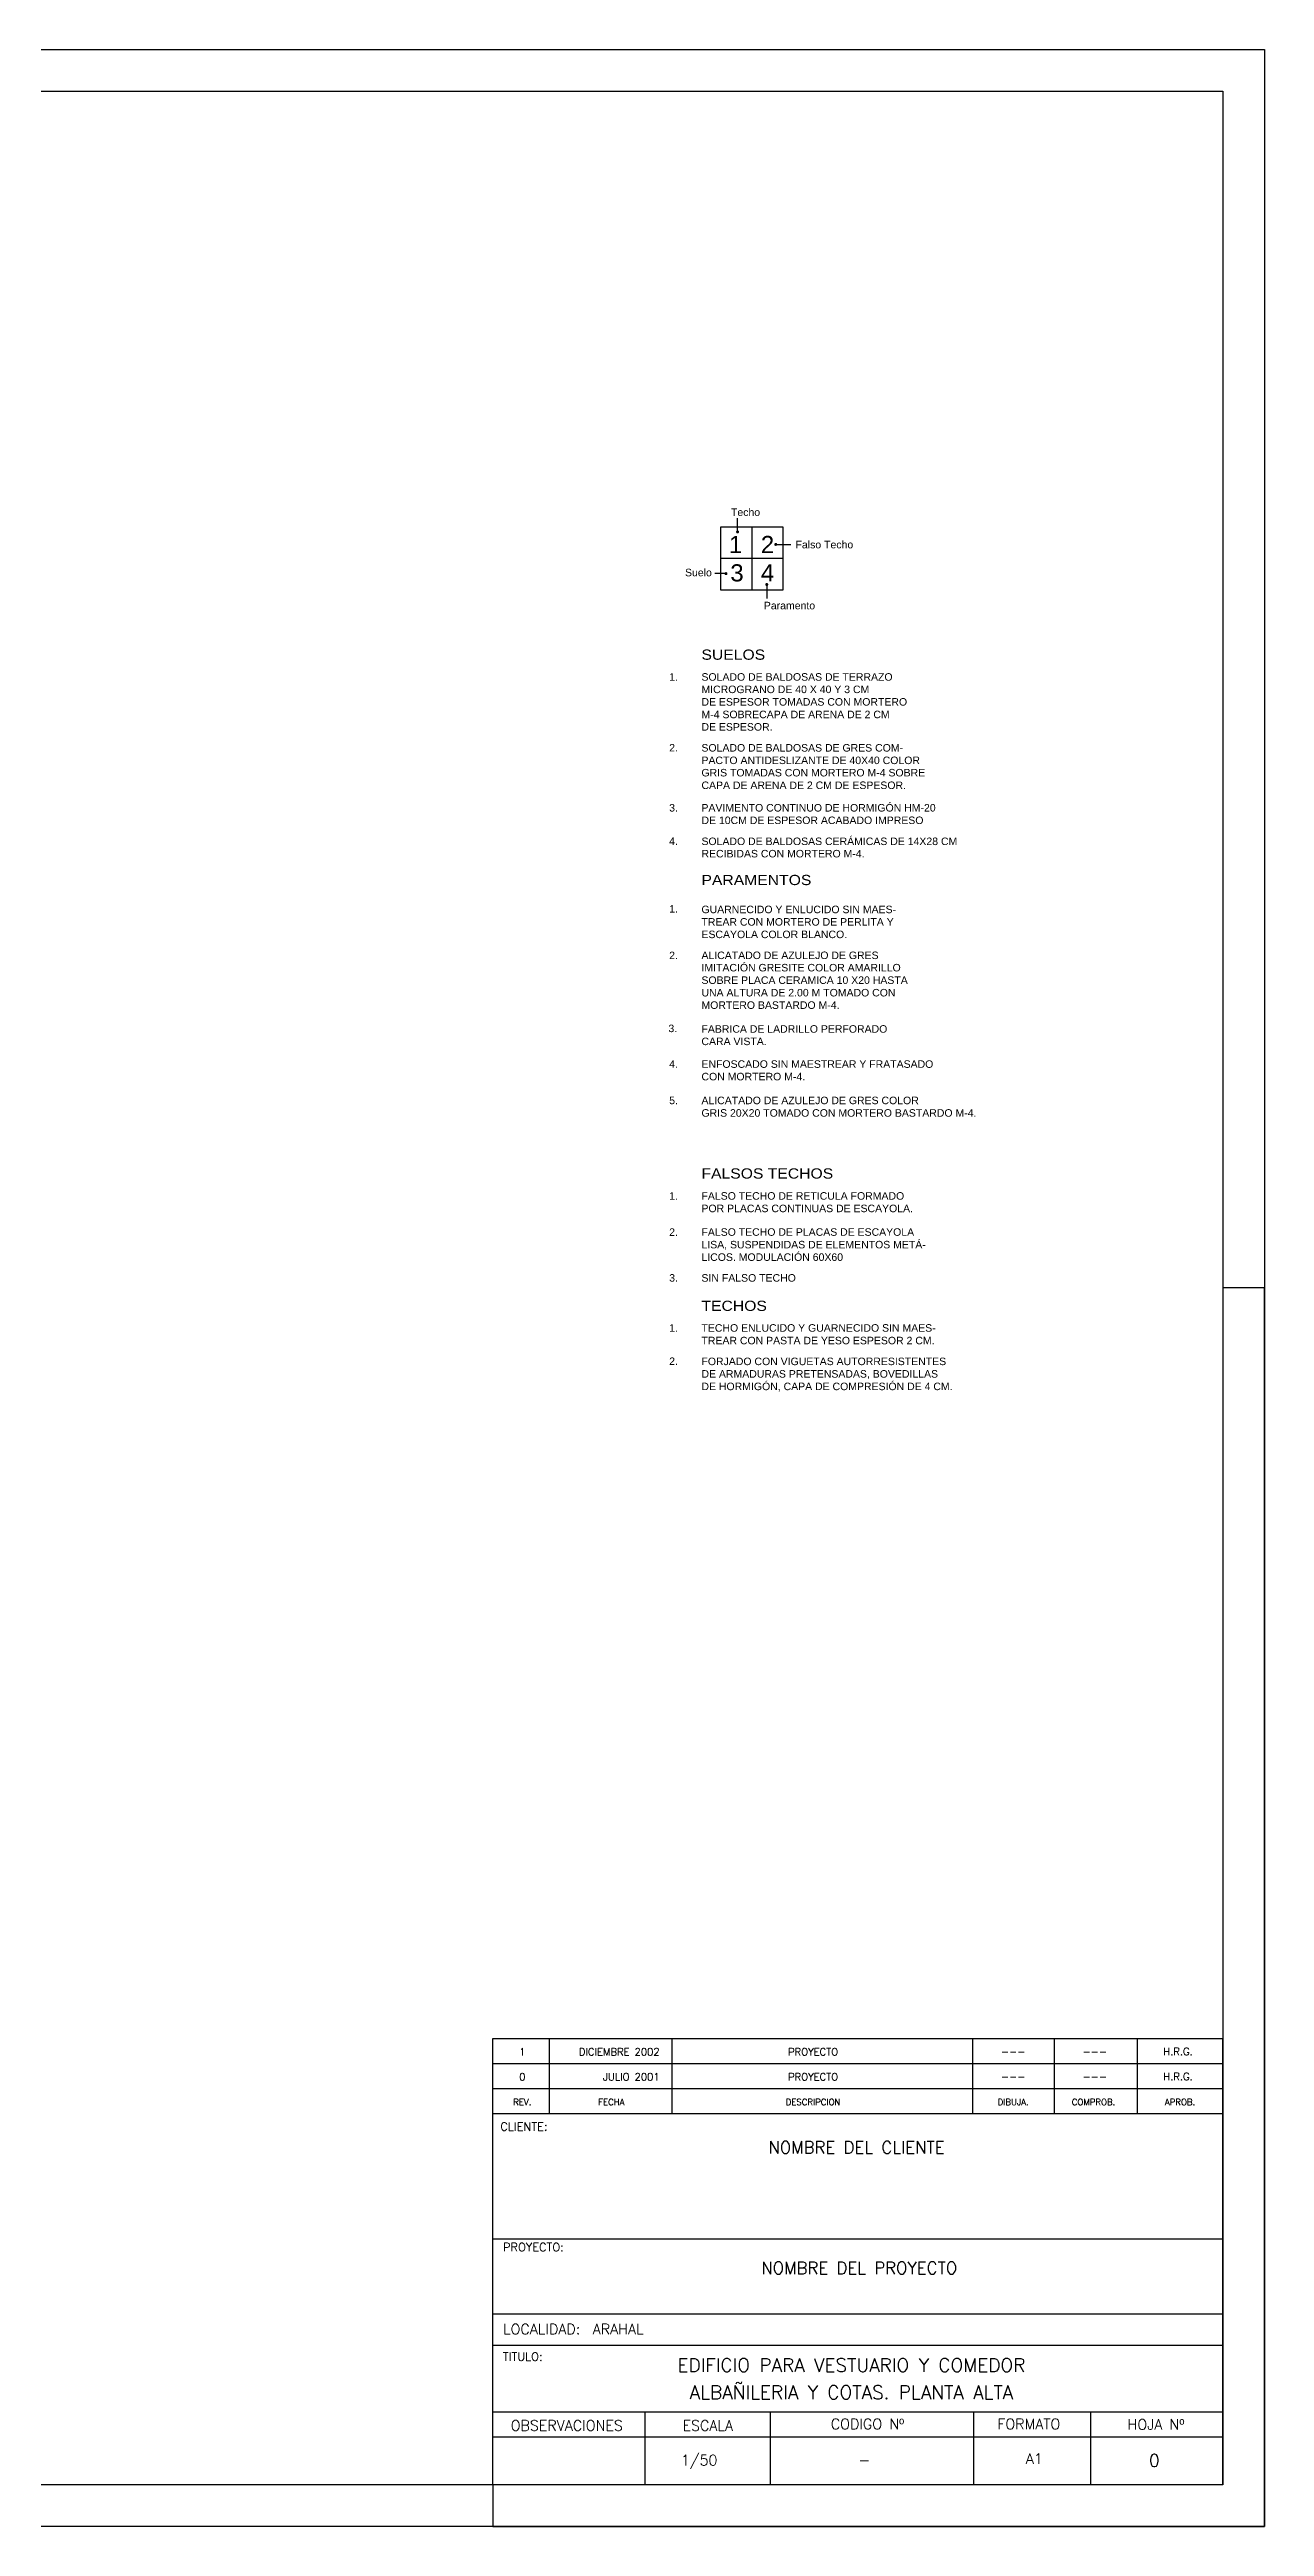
# Model space of a CAD drawing. Header units: millimetres. Extents: x 322 to 364, y 324.3 to 354.
# Drawn here: x 349.47 to 364.03, y 324.25 to 353.95 of the extents above; entities that cross this region are included whole.
import ezdxf
from ezdxf.enums import TextEntityAlignment as Align

# ---------------------------------------------------------------- set-up
doc = ezdxf.new("R2010")
doc.units = ezdxf.units.MM
doc.header["$MEASUREMENT"] = 0
for name, color, linetype in [('015', 1, 'Continuous'), ('06', 6, 'Continuous'), ('Albañilería', 4, 'Continuous'), ('TEXT', 7, 'Continuous'), ('TEXTOS', 7, 'Continuous')]:
    doc.layers.add(name, color=color, linetype=linetype)
doc.styles.add('ROMANS', font='romans', dxfattribs={"height": 6})
doc.styles.add('ROMANT', font='ROMANT.SHX')
doc.styles.add('SMALL', font='ARIAL.TTF', dxfattribs={"height": 0.1})
doc.styles.add('TITULOS', font='ARIAL.TTF')

# ---------------------------------------------------------------- blocks, each defined once
blk = doc.blocks.new('A1H')
at = {"layer": '015'}
blk.add_lwpolyline([(-831, -10), (-831, 584), (10, 584), (10, -10)], close=True, dxfattribs=at)
for points in [[(10, -10), (10, 287), (0, 287)], [(-175, 0), (-175, -10), (10, -10)]]:
    blk.add_lwpolyline(points, dxfattribs=at)
at = {"layer": '06'}
blk.add_lwpolyline([(-806, 0), (-806, 574), (0, 574), (0, 0)], close=True, dxfattribs=at)
blk = doc.blocks.new('Albañil')
at = {"layer": 'Albañilería'}
for p, q in [((0, 0.25), (0, -0.25)), ((0.25, 0), (-0.25, 0))]:
    blk.add_line(p, q, dxfattribs=at)
blk.add_lwpolyline([(-0.25, -0.25), (0.25, -0.25), (0.25, 0.25), (-0.25, 0.25)], close=True, dxfattribs=at)

msp = doc.modelspace()

# ---------------------------------------------------------------- linework, layer by layer
at = {"color": 6}
for p, q in [((354.782, 330.104), (363.532, 330.104)), ((354.782, 329.204), (354.782, 330.104)), ((363.532, 329.204), (363.532, 330.104)), ((354.782, 329.804), (363.532, 329.804)), ((354.782, 329.504), (363.532, 329.504)), ((354.782, 324.754), (354.782, 329.204)), ((354.782, 329.204), (363.532, 329.204)), ((354.782, 329.204), (363.532, 329.204)), ((363.532, 324.754), (363.532, 329.204)), ((354.782, 327.704), (363.532, 327.704)), ((354.782, 326.804), (363.532, 326.804)), ((354.782, 326.429), (363.532, 326.429)), ((354.782, 325.629), (363.532, 325.629)), ((363.532, 324.754), (354.782, 324.754))]:
    msp.add_line(p, q, dxfattribs=at)
at = {"color": 7}
for p, q in [((355.461, 329.204), (355.461, 330.104)), ((356.932, 329.204), (356.932, 330.104)), ((360.535, 329.204), (360.535, 330.104)), ((361.513, 329.204), (361.513, 330.104)), ((362.511, 329.204), (362.511, 330.104)), ((356.606, 324.754), (356.606, 325.629)), ((358.111, 324.754), (358.111, 325.629)), ((360.547, 324.754), (360.547, 325.629)), ((361.95, 324.754), (361.95, 325.631)), ((354.782, 325.329), (363.532, 325.329))]:
    msp.add_line(p, q, dxfattribs=at)
at = {"layer": 'Albañilería'}
for p, q in [((357.715, 348.17), (357.715, 348.336)), ((358.173, 348.02), (358.354, 348.02)), ((357.576, 347.67), (357.442, 347.67)), ((358.065, 347.539), (358.065, 347.373))]:
    msp.add_line(p, q, dxfattribs=at)
at = {"layer": 'Albañilería', "const_width": 0.0179}
for points in [[(357.706, 348.17, 1), (357.724, 348.17, 1)], [(358.164, 348.02, 1), (358.182, 348.02, 1)], [(357.567, 347.67, 1), (357.585, 347.67, 1)], [(358.056, 347.539, 1), (358.074, 347.539, 1)]]:
    msp.add_lwpolyline(points, format="xyb", close=True, dxfattribs=at)

# ---------------------------------------------------------------- block references
at = {"layer": 'Albañilería', "xscale": 1.5, "yscale": 1.5, "zscale": 1.5}
msp.add_blockref('Albañil', (357.887, 347.85), dxfattribs=at)
at = {"layer": 'TEXTOS', "linetype": 'Continuous', "ltscale": 0.07, "xscale": 0.04999999999995453, "yscale": 0.04999999999995453, "zscale": 0.05}
msp.add_blockref('A1H', (363.532, 324.754), dxfattribs=at)

# ---------------------------------------------------------------- texts
at = {"color": 7, "style": 'ROMANS'}
for s, height, p in [('1', 0.0875, (355.134, 329.901)), ('PROYECTO', 0.0875, (358.62, 329.901)), ('H.R.G.', 0.0875, (362.996, 329.905)), ('0', 0.0875, (355.134, 329.601)), ('PROYECTO', 0.0875, (358.62, 329.601)), ('---', 0.0875, (361.019, 329.905)), ('---', 0.0875, (361.998, 329.905)), ('H.R.G.', 0.0875, (362.996, 329.605)), ('REV.', 0.075, (355.134, 329.305)), ('FECHA', 0.075, (356.202, 329.305)), ('DESCRIPCION', 0.075, (358.62, 329.305)), ('DIBUJA.', 0.075, (361.019, 329.305)), ('---', 0.0875, (361.019, 329.605)), ('COMPROB.', 0.075, (361.983, 329.305)), ('---', 0.0875, (361.998, 329.605)), ('APROB.', 0.075, (363.02, 329.305)), ('OBSERVACIONES', 0.125, (355.667, 325.402)), ('ESCALA', 0.125, (357.358, 325.402)), ('CODIGO Nº', 0.125, (359.272, 325.42)), ('FORMATO', 0.125, (361.207, 325.42)), ('HOJA Nº', 0.125, (362.731, 325.415))]:
    msp.add_text(s, height=height, dxfattribs=at).set_placement(p, align=Align.CENTER)
for s, p in [('DICIEMBRE 2002', (356.78, 329.901)), ('JULIO 2001', (356.78, 329.601))]:
    msp.add_text(s, height=0.0875, dxfattribs=at).set_placement(p, align=Align.RIGHT)
for s, height, p in [('CLIENTE:', 0.1, (354.87, 328.999)), ('PROYECTO:', 0.1, (354.902, 327.553)), ('LOCALIDAD:', 0.125, (354.902, 326.558)), ('TITULO:', 0.1, (354.902, 326.24))]:
    msp.add_text(s, height=height, dxfattribs=at).set_placement(p)
at = {"color": 2, "style": 'ROMANT'}
for s, p in [('NOMBRE DEL CLIENTE', (359.141, 328.727)), ('NOMBRE DEL PROYECTO', (359.174, 327.281))]:
    msp.add_text(s, height=0.145, dxfattribs=at).set_placement(p, align=Align.CENTER)
at = {"style": 'ROMANS'}
for s, height, p in [('ARAHAL', 0.125, (355.978, 326.558)), ('A1', 0.125, (361.17, 325.004)), ('0', 0.15, (362.647, 324.971))]:
    msp.add_text(s, height=height, dxfattribs=at).set_placement(p)
for s, height, p in [('EDIFICIO PARA VESTUARIO Y COMEDOR', 0.1625, (359.08, 326.107)), ('ALBAÑILERIA Y COTAS. PLANTA ALTA', 0.1625, (359.08, 325.782)), ('1/50', 0.125, (357.254, 324.986)), ('-', 0.125, (359.235, 324.989))]:
    msp.add_text(s, height=height, dxfattribs=at).set_placement(p, align=Align.CENTER)
at = {"layer": 'Albañilería', "style": 'TITULOS'}
for s, p in [('1', (357.611, 347.916)), ('2', (357.994, 347.916)), ('3', (357.628, 347.576)), ('4', (357.994, 347.576))]:
    msp.add_text(s, height=0.206, dxfattribs=at).set_placement(p)
at = {"layer": 'Albañilería', "style": 'SMALL', "width": 1.1}
for s, p in [('SUELOS', (357.282, 346.637)), ('PARAMENTOS', (357.282, 343.935)), ('FALSOS TECHOS', (357.282, 340.416)), ('TECHOS', (357.282, 338.829))]:
    msp.add_text(s, height=0.1225, dxfattribs=at).set_placement(p)
at = {"layer": 'TEXT', "style": 'SMALL'}
for s, p in [('Techo', (357.636, 348.361)), ('Falso Techo', (358.41, 347.973)), ('Suelo', (357.085, 347.638)), ('Paramento', (358.03, 347.242)), ('1.', (356.895, 346.386)), ('SOLADO DE BALDOSAS DE TERRAZO', (357.282, 346.386)), ('MICROGRANO DE 40 X 40 Y 3 CM', (357.282, 346.237)), ('DE ESPESOR TOMADAS CON MORTERO ', (357.282, 346.087)), ('M-4 SOBRECAPA DE ARENA DE 2 CM ', (357.282, 345.936)), ('DE ESPESOR.', (357.282, 345.787)), ('2.', (356.895, 345.537)), ('SOLADO DE BALDOSAS DE GRES COM-', (357.282, 345.536)), ('PACTO ANTIDESLIZANTE DE 40X40 COLOR ', (357.282, 345.386)), ('GRIS TOMADAS CON MORTERO M-4 SOBRE', (357.282, 345.238)), ('CAPA DE ARENA DE 2 CM DE ESPESOR.', (357.282, 345.087)), ('3.', (356.895, 344.817)), ('PAVIMENTO CONTINUO DE HORMIGÓN HM-20', (357.282, 344.817)), ('SOLADO DE BALDOSAS CERÁMICAS DE 14X28 CM', (357.282, 344.415)), ('DE 10CM DE ESPESOR ACABADO IMPRESO', (357.282, 344.667)), ('4.', (356.895, 344.417)), ('RECIBIDAS CON MORTERO M-4.', (357.282, 344.267)), ('1.', (356.895, 343.605)), ('GUARNECIDO Y ENLUCIDO SIN MAES-', (357.282, 343.598)), ('TREAR CON MORTERO DE PERLITA Y', (357.282, 343.449)), ('ESCAYOLA COLOR BLANCO.', (357.282, 343.299)), ('2.', (356.895, 343.047)), ('ALICATADO DE AZULEJO DE GRES', (357.282, 343.048)), ('SOBRE PLACA CERAMICA 10 X20 HASTA ', (357.282, 342.75)), ('IMITACIÓN GRESITE COLOR AMARILLO ', (357.282, 342.9)), ('UNA ALTURA DE 2.00 M TOMADO CON ', (357.282, 342.6)), ('MORTERO BASTARDO M-4. ', (357.282, 342.451)), ('3.', (356.886, 342.172)), ('FABRICA DE LADRILLO PERFORADO', (357.282, 342.165)), ('CARA VISTA.', (357.282, 342.016)), ('4.', (356.895, 341.744)), ('CON MORTERO M-4.', (357.282, 341.594)), ('ENFOSCADO SIN MAESTREAR Y FRATASADO ', (357.282, 341.744)), ('5.', (356.895, 341.308)), ('ALICATADO DE AZULEJO DE GRES COLOR', (357.282, 341.308)), ('GRIS 20X20 TOMADO CON MORTERO BASTARDO M-4.', (357.282, 341.158)), ('1.', (356.895, 340.163)), ('FALSO TECHO DE RETICULA FORMADO ', (357.282, 340.163)), ('POR PLACAS CONTINUAS DE ESCAYOLA.', (357.282, 340.013)), ('2.', (356.895, 339.729)), ('FALSO TECHO DE PLACAS DE ESCAYOLA', (357.282, 339.73)), ('LISA, SUSPENDIDAS DE ELEMENTOS METÁ-', (357.282, 339.579)), ('LICOS. MODULACIÓN 60X60', (357.282, 339.429)), ('3.', (356.895, 339.18)), ('SIN FALSO TECHO', (357.282, 339.18)), ('1.', (356.895, 338.58)), ('TECHO ENLUCIDO Y GUARNECIDO SIN MAES-', (357.282, 338.58)), ('TREAR CON PASTA DE YESO ESPESOR 2 CM.', (357.282, 338.429)), ('2.', (356.895, 338.181)), ('FORJADO CON VIGUETAS AUTORRESISTENTES ', (357.282, 338.179)), ('DE ARMADURAS PRETENSADAS, BOVEDILLAS', (357.282, 338.029)), ('DE HORMIGÓN, CAPA DE COMPRESIÓN DE 4 CM.', (357.282, 337.879))]:
    msp.add_text(s, height=0.09, rotation=360, dxfattribs=at).set_placement(p)

doc.saveas('drawing.dxf')
